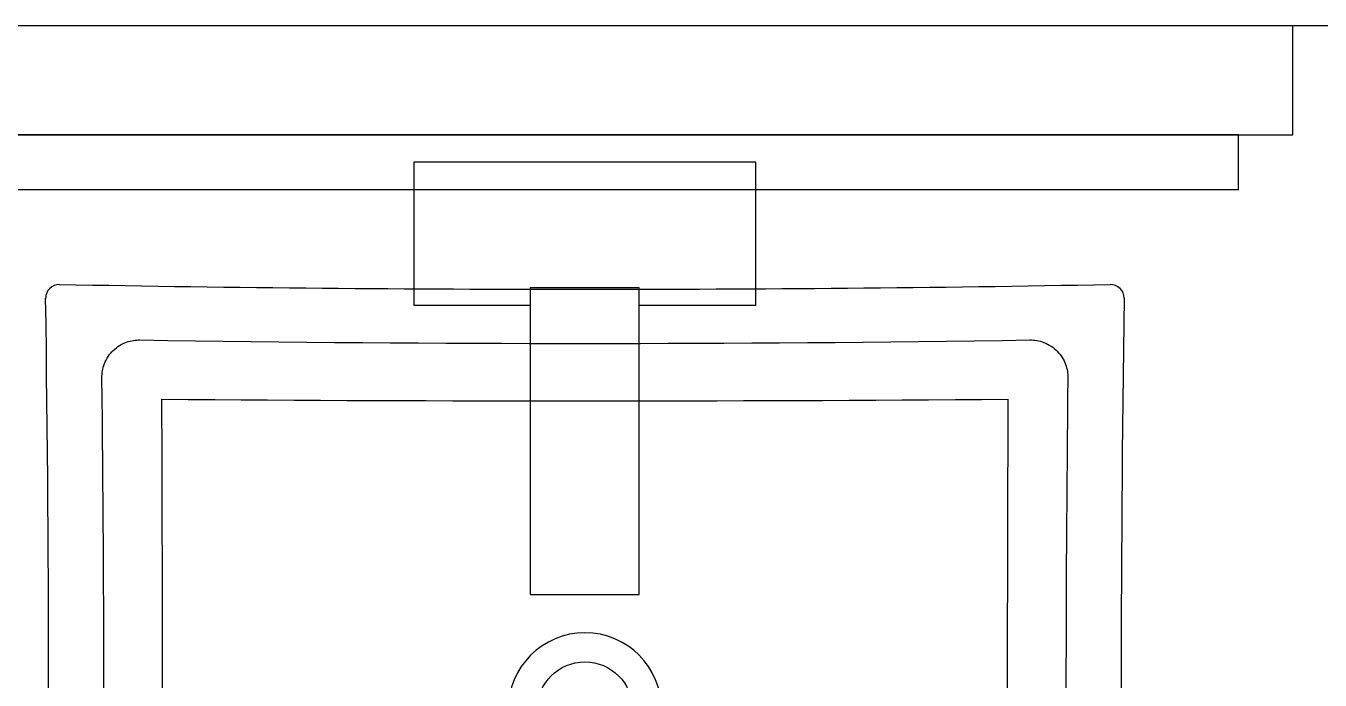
# Model space of a CAD drawing. Extents: x -13345 to 10098, y -1643 to 9113.
# Drawn here: x 6856.31 to 6880.07, y 2982.28 to 2994.28 of the extents above; entities that cross this region are included whole.
import ezdxf

# ---------------------------------------------------------------- set-up
doc = ezdxf.new("R2010")
doc.units = 0
doc.header["$LTSCALE"] = 192
doc.header["$MEASUREMENT"] = 0
doc.layers.get('0').update_dxf_attribs({"linetype": 'CONTINUOUS'})
doc.layers.add('ARCH-WALLS-INTERIOR', color=1, linetype='CONTINUOUS')
doc.layers.add('UTILITIES-PLUMB', color=2, linetype='CONTINUOUS')
doc.styles.get("Standard").update_dxf_attribs({"font": 'txt.shx', "width": 0.75})

# ---------------------------------------------------------------- blocks, each defined once
blk = doc.blocks.new('fh lav')
at = {"layer": 'UTILITIES-PLUMB'}
for p, q in [((211.796, -1002.543), (211.796, -1002.543)), ((231.085, -1002.543), (231.085, -1002.543)), ((211.543, -1002.799), (211.541, -1002.797)), ((211.541, -1002.797), (211.541, -1002.797)), ((231.339, -1002.797), (231.339, -1002.797))]:
    blk.add_line(p, q, dxfattribs=at)
blk.add_circle((221.44, -1010.341), 0.875, dxfattribs=at)
for centre, radius, start, end in [((211.791, -1002.793), 0.25, 88.9518, 180.8365), ((221.44, -479.672), 522.96, 268.94329, 271.05671), ((231.089, -1002.793), 0.25, 359.1635, 91.0482), ((-299.996, -1010.341), 511.592, 359.15504, 0.84496), ((742.876, -1010.341), 511.592, 179.15504, 180.84496), ((221.44, -478.892), 524.733, 269.10797, 270.89203), ((-307.571, -1010.341), 520.181, 359.32965, 0.67036), ((750.452, -1010.341), 520.181, 179.32964, 180.67036), ((-1156.919, -1010.341), 1370.605, 359.762059, 0.237929), ((221.441, -9.091), 995.588, 269.553035, 270.446838), ((1599.803, -1010.341), 1370.609, 179.762079, 180.237947), ((221.441, -1010.341), 1.409, 90.0313, 269.9687), ((221.439, -1010.341), 1.409, 270.0313, 89.9687)]:
    blk.add_arc(centre, radius, start, end, dxfattribs=at)
for points, start_tangent, end_tangent in [([(212.574, -1004.255), (212.584, -1004.13), (212.621, -1003.996), (212.688, -1003.867), (212.783, -1003.753), (212.899, -1003.663), (213.027, -1003.602), (213.154, -1003.569), (213.271, -1003.561)], (-0.011744, 0.999931), (0.999878, -0.015608)), ([(229.609, -1003.561), (229.734, -1003.57), (229.867, -1003.607), (229.997, -1003.673), (230.112, -1003.768), (230.202, -1003.883), (230.264, -1004.01), (230.297, -1004.138), (230.306, -1004.255)], (0.999878, 0.015627), (-0.011725, -0.999931))]:
    blk.add_spline(points, degree=3, dxfattribs=dict(at, start_tangent=start_tangent, end_tangent=end_tangent))
at = {"layer": 'UTILITIES-PLUMB', "flags": 8}
for tag, p in [('MODELNUMBER', (221.441, -1010.341)), ('TRADENAME', (221.441, -1010.343)), ('PRODUCTS', (221.441, -1010.344)), ('MATERIAL', (221.441, -1010.346))]:
    blk.add_attdef(tag, p, '', height=0.001, dxfattribs=at)

msp = doc.modelspace()

# ---------------------------------------------------------------- linework, layer by layer
at = {"layer": 'ARCH-WALLS-INTERIOR'}
msp.add_line((6995.069, 2994.281), (6846.064, 2994.281), dxfattribs=at)
msp.add_lwpolyline([(6879.566, 2994.281), (6853.566, 2994.281), (6853.566, 2992.281), (6879.566, 2992.281)], close=True, dxfattribs=at)
at = {"layer": 'UTILITIES-PLUMB'}
for points in [[(6878.566, 2992.281), (6854.566, 2992.281), (6854.566, 2991.281), (6878.566, 2991.281)], [(6865.566, 2983.85), (6867.566, 2983.85), (6867.566, 2989.475), (6865.566, 2989.475)]]:
    msp.add_lwpolyline(points, close=True, dxfattribs=at)
msp.add_lwpolyline([(6867.566, 2989.156), (6869.707, 2989.156), (6869.707, 2991.781), (6863.426, 2991.781), (6863.426, 2989.156), (6865.566, 2989.156)], dxfattribs=at)

# ---------------------------------------------------------------- block references
msp.add_blockref('fh lav', (6645.129, 3992.082))

doc.saveas('drawing.dxf')
